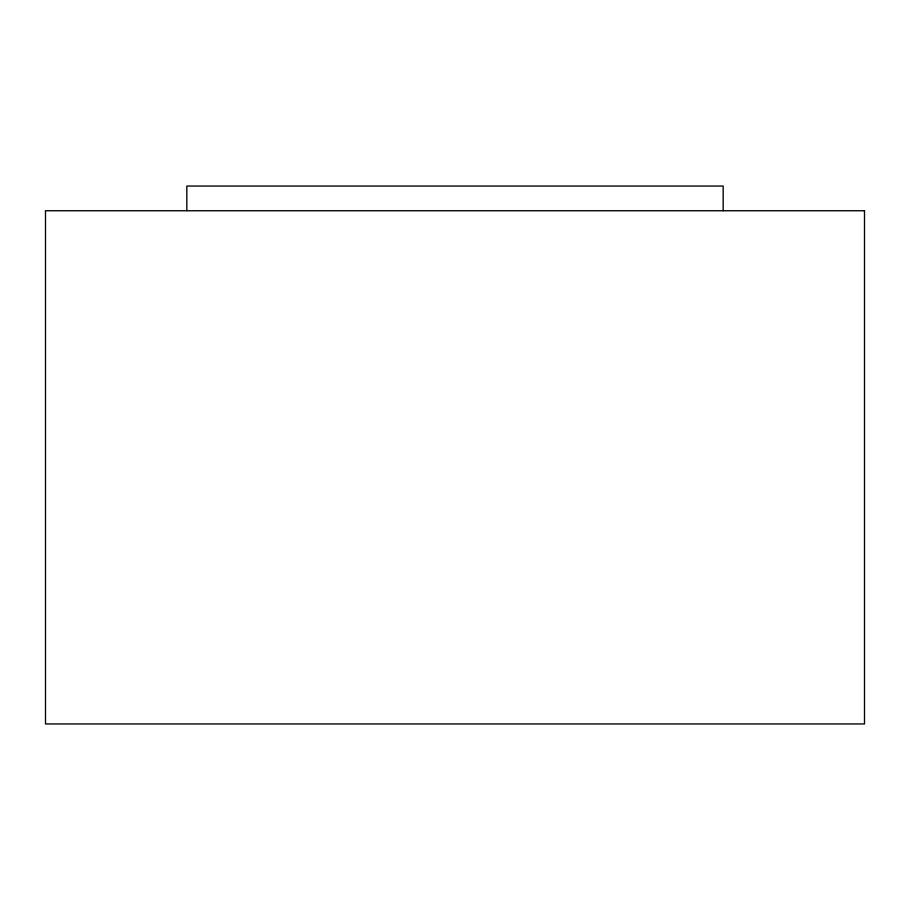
<?xml version="1.0" encoding="UTF-8"?>
<svg xmlns="http://www.w3.org/2000/svg" width="910" height="910" viewBox="0 0 910 910"><rect width="100%" height="100%" fill="white"/><g stroke="black" fill="none" stroke-linecap="round" stroke-linejoin="round"><path stroke-width="1.36" d="M723.166 210.745L723.166 186.049L186.834 186.049L186.834 210.745M864.5 210.745L45.5 210.745L45.5 723.951L864.5 723.951L864.5 210.745"/></g></svg>
